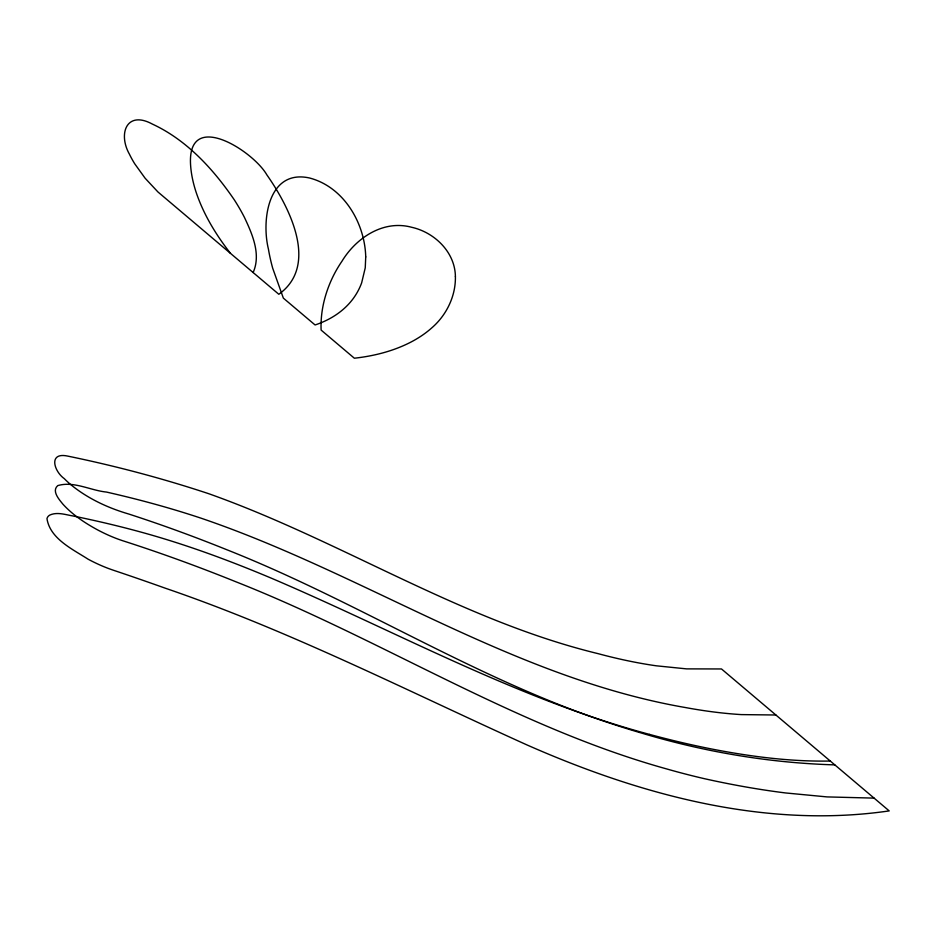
<?xml version="1.0" encoding="UTF-8"?>
<svg xmlns="http://www.w3.org/2000/svg" width="936" height="936" viewBox="0 0 936 936"><rect width="100%" height="100%" fill="white"/><g stroke="black" fill="none" stroke-linecap="round" stroke-linejoin="round"><path stroke-width="1.4" d="M253.129 272.54C261.249 254.381 252.31 234.129 244.483 217.491A308.061 120.37 28.7 0 0 234.246 199.754C213.209 168.995 186.697 139.967 152.369 124.078C126.454 110.027 117.936 133.895 129.437 154.206A170.609 66.667 28.7 0 0 134.714 163.777L145.103 178.203L157.95 191.974L278.823 294.278C319.609 265.017 288.873 206.201 266.842 174.845C252.907 150.497 185.854 108.014 190.687 166.421A374.423 146.297 28.7 0 0 196.174 192.406C203.662 214.66 216.087 234.924 230.467 253.352M775.885 714.999L741.347 714.601A419.117 163.765 28.7 0 1 685.433 707.546C512.05 677.512 365.204 573.92 200.772 518.088C169.814 507.803 138.306 499.262 106.493 492.067C90.488 490.476 73.792 480.835 57.751 485.608C51.457 491.014 59.132 499.496 62.852 504.094C72.458 514.718 84.556 522.756 97.052 529.6A69.018 26.968 28.7 0 0 117.842 539.042L121.961 540.493A769.848 300.807 28.7 0 1 235.544 581.642C381.163 638.995 514.156 726.348 665.765 768.678A462.536 180.73 28.7 0 0 704.96 778.81A666.83 260.547 28.7 0 0 785.643 792.956L827.061 796.91L874.095 798.115M830.279 761.038C790.522 761.775 750.883 756.627 711.922 749.057A593.845 232.034 28.7 0 1 649.572 734.409M834.807 764.876C769.193 762.945 704.048 751.865 641.195 732.97A465.356 181.83 28.7 0 1 578.331 712.05C457.271 666.923 347.233 597.414 227.202 549.888A695.53 271.768 28.7 0 0 128.571 513.969C108.681 508.143 89.458 499.309 73.067 486.498A53.516 20.908 28.7 0 1 64.245 478.6C53.855 471.229 48.145 451.772 67.848 456.125C115.421 465.917 162.49 478.366 208.599 493.658C341.02 540.598 460.477 620.147 598.022 653.632A342.33 133.754 28.7 0 0 656.358 665.812L686.591 668.877L721.492 668.959L889.2 810.904C764.876 829.003 639.768 794.676 526.675 744.799C406.996 690.745 289.68 630.7 165.134 588.147A1314.577 513.642 28.7 0 0 113.081 570.129L108.95 568.667A69.018 26.968 28.7 0 1 88.159 559.225C72.598 549.198 50.076 538.762 46.975 518.673A34.164 13.35 28.7 0 1 49.725 515.116C57.084 511.664 65.485 514.73 72.973 515.958C94.056 520.264 115.023 525.119 135.814 530.7C182.391 543.137 227.764 559.775 272.154 578.53C397.309 631.929 517.397 699.063 649.572 734.409M365.73 256.909L365.251 267.836L361.647 282.871A413.197 161.448 28.7 0 1 351.702 300.55C342.377 312.238 329.168 320.299 315.081 324.967L283.351 298.116L272.704 268.246A618.649 241.722 28.7 0 1 268.421 249.093C261.32 220.124 268.187 168.913 309.488 177.98C343.746 186.896 364.865 222.967 365.73 256.909M455.399 276.611C455.797 296.162 446.46 315.245 431.742 327.916A501.988 196.139 28.7 0 1 411.22 341.933C393.588 351.105 374.037 356.031 354.358 358.219L321.118 330.08C320.358 312.097 324.687 294.126 332.35 277.922A807.335 315.455 28.7 0 1 341.991 261.191C356.23 237.767 383.444 219.597 411.641 227.272C434.55 232.35 455.153 252.217 455.399 276.611"/></g></svg>
